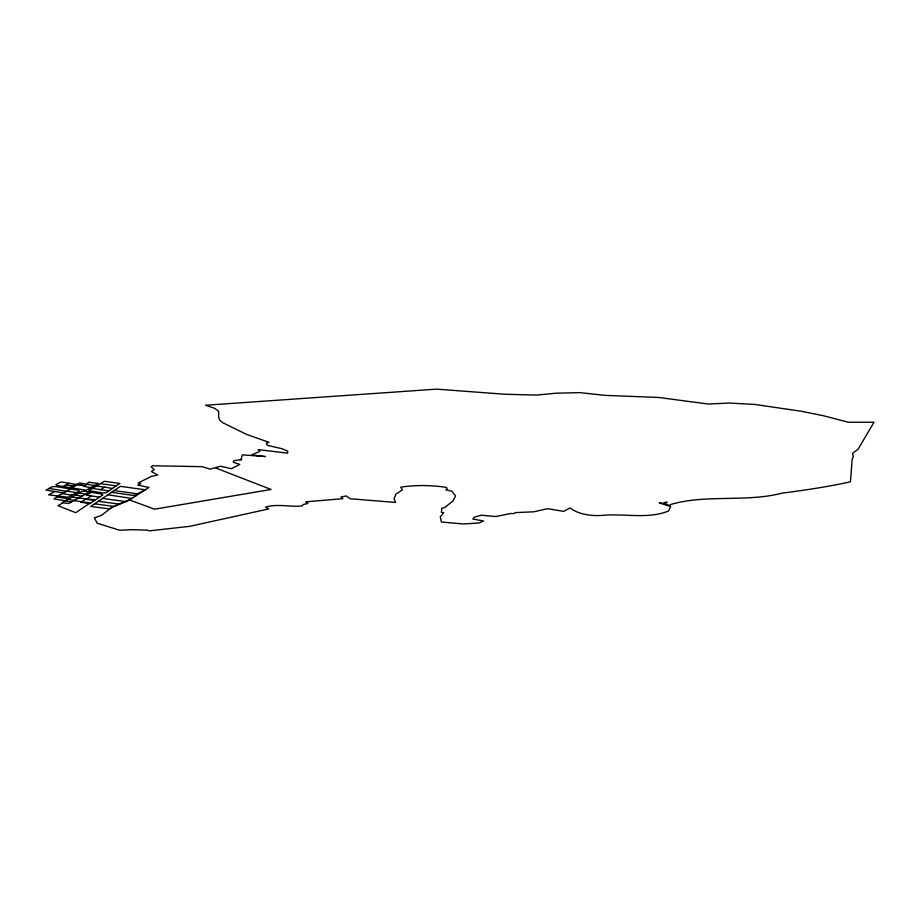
<?xml version="1.0" encoding="UTF-8"?>
<svg xmlns="http://www.w3.org/2000/svg" width="920" height="920" viewBox="0 0 920 920"><rect width="100%" height="100%" fill="white"/><g stroke="black" fill="none" stroke-linecap="round" stroke-linejoin="round"><path stroke-width="1.38" d="M95.047 485.61L79.476 482.954L76.624 484.391L84.479 485.714L77.74 484.575L71.691 487.887L86.227 490.245L98.164 483.46L88.366 482.183L87.251 484.276L83.375 486.289L91.206 487.623M116.242 485.875L106.237 492.729L102.936 492.959L88.711 490.647L104.328 481.275L119.91 483.471L116.242 485.875L100.659 483.724M87.216 498.732L91.333 495.914M145.36 489.808L120.451 486.335L90.735 506.437L109.94 508.978L111.688 507.104L129.789 499.732L148.982 487.485L137.747 485.058L140.84 483.575L138.184 482.988L151.317 476.399L157.722 475.053L151.466 471.592L154.215 469.637L151.052 466.762L152.628 465.75L202.204 466.67L210.059 469.142L220.662 466.221L231.403 468.728L239.752 464.462L233.277 462.242L233.795 460.678L241.695 459.643L240.35 459.505L241.178 459.114L242.385 454.859L265.293 456.55L251.746 454.94L259.877 451.294L258.163 449.638L287.638 453.134L287.718 451.179L282.06 448.718L267.421 445.36L266.34 443.175L269.089 442.359L246.537 434.389L222.916 422.786L219.719 420.187L218.672 417.128L218.615 411.24L214.521 408.227L205.528 405.248L436.574 389.137L504.804 394.243L536.647 395.071L556.14 393.197L579.646 392.622L605.659 395.404L658.524 397.452L708.262 404.029L729.238 403.052L754.676 404.432L801.056 411.217L823.653 415.771L848.343 422.245L874 422.234L858.061 449.328L852.553 453.272L853.357 456.55L852.184 459.114L850.436 481.815C827.862 486.795 805.034 490.176 782.103 493.143C745.947 502.561 706.008 494.097 670.76 504.47L670.128 505.586L664.113 503.493L667.138 502.274L666.402 502.09L662.595 503.297L659.352 502.918L670.714 506.598L668.621 510.968C648.186 519.42 624.346 513.303 602.98 515.361C591.203 516.235 578.806 514.521 569.986 507.966L563.661 511.382L547.561 508.679L533.749 511.807L515.43 512.612L513.843 513.613L510.841 513.486L495.926 516.534L481.321 515.223L474.478 517.12L472.811 518.995L483.552 520.984L478.825 523.031L463.139 523.952L441.393 522.031L440.289 516.707L443.727 512.681L441.428 512.371L441.749 508.231L444.82 507.495L452.985 500.894L455.595 495.972L451.777 491.176L445.832 489.865L447.166 488.669L446.499 487.393C431.376 485.093 415.656 484.897 400.74 487.14L402.327 489.831L395.968 494.166L394.024 498.835L395.611 502.447L350.141 498.743L346.276 495.937L340.917 496.995L342.907 498.686L305.773 501.837L307.866 503.458L303.358 504.482L302.001 506.023C289.788 507.184 277.61 503.504 265.466 507.115L268.663 508.944L189.796 526.32L149.35 530.863L147.246 530.104L132.02 529.702L119.588 530.242L97.267 523.216L94.323 517.856L101.338 515.43L111.354 507.702L129.593 499.997M89.366 503.493L75.773 512.704L58.029 505.724L62.893 502.745M86.434 498.617L80.799 502.274L90.034 503.596M71.484 497.145L95.462 499.905L102.844 494.914L101.499 493.994L84.778 491.268L81.765 491.464L62.249 502.642L68.517 503.539L89.447 492.027M92.713 488.451L100.406 489.67L104.662 487.174L112.493 488.44M54.717 491.51L48.611 494.845L68.08 497.237L79.419 491.061L78.373 490.245L55.591 486.542L52.256 486.726L46 490.107L63.376 492.89L66.332 491.28L49.07 488.451M63.215 486.507L69.057 483.276L75.762 484.345L69.701 487.565L56.844 485.472L55.925 484.61L61.03 481.907L69.057 483.276M57.236 496.248L70.564 488.968M91.413 492.349L86.25 495.167L99.567 497.133M133.871 495.512L144.394 490.303M102.488 498.421L125.35 501.538M98.313 501.262L119.082 504.091M94.553 503.826L113.447 506.391M73.841 500.641L90.884 503.01L94.645 500.468L85.548 499.18M114.045 490.544L137.23 493.787M97.037 486.082L104.662 487.174M111.423 492.326L135.964 495.799M100.406 489.67L108.87 490.923M64.998 500.94L71.541 501.894M107.778 494.81L131.813 498.444M61.996 493.637L71.875 495.167M74.29 500.399L68.989 499.572L70.334 498.571L69.23 498.387M75.118 495.132L81.949 496.213M66.711 491.073L76.578 492.637M78.855 493.062L85.606 494.166M66.251 484.84L72.795 485.921M129.352 499.905L154.537 509.197L271.078 489.463L215.981 468.084M56.683 496.949L53.992 498.95L65.32 500.744L68.609 498.732L56.683 496.949"/></g></svg>
